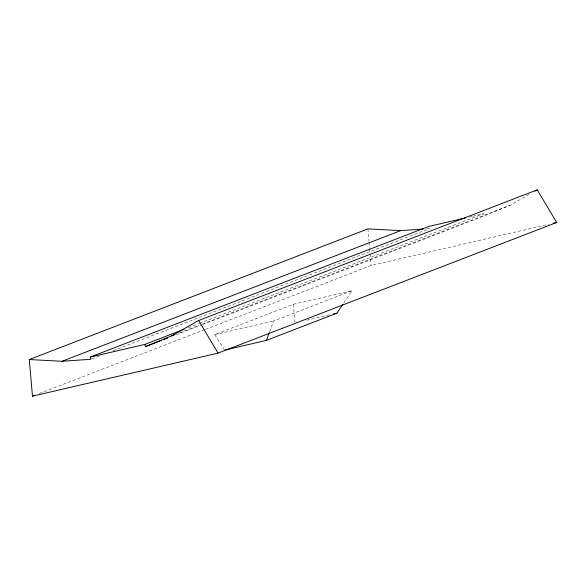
<?xml version="1.0" encoding="UTF-8"?>
<svg xmlns="http://www.w3.org/2000/svg" width="586" height="586" viewBox="0 0 586 586"><rect width="100%" height="100%" fill="white"/><g stroke="black" fill="none" stroke-linecap="round" stroke-linejoin="round"><path stroke-width="0.44" stroke-dasharray="2.93 2.2" d="M269.531 331.947L273.581 320.981L352.142 290.671L343.477 303.438M202.624 324.556L484.095 215.956L510.157 205.261L529.495 194.259M91.731 358.932L99.408 355.973M113.054 350.706L429.501 228.613L425.897 228.862M188.267 327.655L198.5 323.706M199.357 323.377L483.384 213.787L484.095 215.956M179.213 332.958L198.83 325.384M202.243 324.073L510.157 205.261M176.181 334.76L201.767 324.886M39.277 393.514L204.748 329.669M205.605 329.339L371.077 265.495L548.708 224.313M224.65 350.062L214.688 334.635L293.249 304.324L352.142 290.671M469.298 217.054L471.942 216.439M472.821 216.234L483.384 213.787M214.688 334.635L273.581 320.981M306.632 320.212L329.742 314.85M293.249 304.324L294.992 322.007M367.92 228.884L368.997 241.388M369.077 242.282L369.539 247.636M369.612 248.53L370 252.991M370.074 253.885L371.077 265.495"/><path stroke-width="0.88" d="M225.537 349.857L266.418 340.378L269.223 332.789M266.418 340.378L336.847 313.202L342.964 304.193M29.3 359.54L62.021 361.291L90.881 359.262L90.171 357.094L144.764 344.436L145.475 346.604L171.537 335.917L198.61 320.505L537.23 189.857L556.7 222.46L218.08 353.109L32.457 396.143L29.3 359.54L367.92 228.884L400.641 230.642L423.187 229.053M534.908 191.175L537.23 189.857M62.021 361.291L400.641 230.642M90.171 357.094L428.791 226.445L465.775 217.867M144.764 344.436L184.004 329.295M171.537 335.917L174.943 334.599M145.475 346.604L161.677 340.356M163.384 339.697L167.647 338.049M32.457 396.143L35.014 395.154M553.147 223.281L556.7 222.46M333.295 314.03L336.847 313.202M198.61 320.505L218.08 353.109"/></g></svg>
